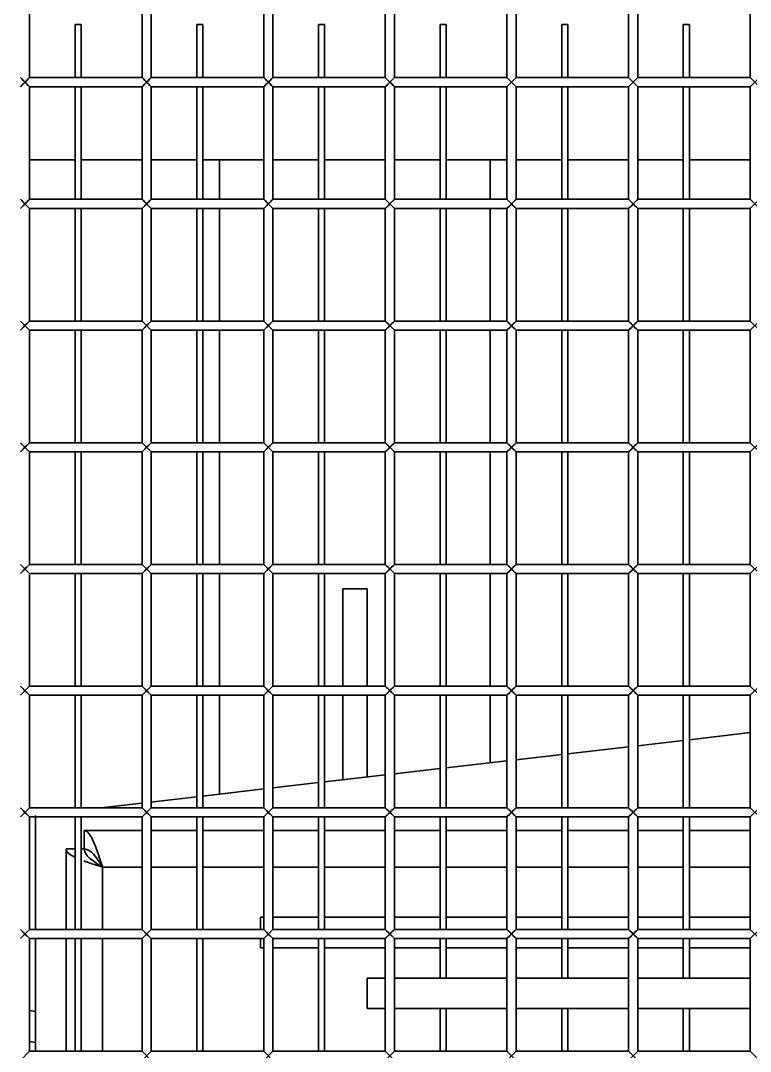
# Model space of a CAD drawing. Header units: millimetres. Extents: x 32496 to 166256, y 3504 to 23939.
# Drawn here: x 44768.7 to 45008.7, y 12790 to 13128.8 of the extents above; entities that cross this region are included whole.
import ezdxf

# ---------------------------------------------------------------- set-up
doc = ezdxf.new("R2010")
doc.units = ezdxf.units.MM
doc.layers.get('0').update_dxf_attribs({"lineweight": 35})

msp = doc.modelspace()

# ---------------------------------------------------------------- linework, layer by layer
at = {"linetype": 'Continuous'}
for p, q in [((44771.64, 13140.075), (44771.64, 13110.075)), ((44808.64, 13140.075), (44808.64, 13110.075)), ((44811.64, 13140.075), (44811.64, 13110.075)), ((44848.64, 13140.075), (44848.64, 13110.075)), ((44851.64, 13140.075), (44851.64, 13110.075)), ((44888.64, 13140.075), (44888.64, 13110.075)), ((44891.64, 13140.075), (44891.64, 13110.075)), ((44928.64, 13140.075), (44928.64, 13110.075)), ((44931.64, 13140.075), (44931.64, 13110.075)), ((44968.64, 13140.075), (44968.64, 13110.075)), ((44971.64, 13140.075), (44971.64, 13110.075)), ((45008.64, 13140.075), (45008.64, 13110.075)), ((44786.64, 13110.075), (44786.64, 13127.575)), ((44788.64, 13127.575), (44786.64, 13127.575)), ((44788.64, 13110.075), (44788.64, 13127.575)), ((44826.64, 13110.075), (44826.64, 13127.575)), ((44828.64, 13127.575), (44826.64, 13127.575)), ((44828.64, 13110.075), (44828.64, 13127.575)), ((44866.64, 13110.075), (44866.64, 13127.575)), ((44868.64, 13127.575), (44866.64, 13127.575)), ((44868.64, 13110.075), (44868.64, 13127.575)), ((44906.64, 13110.075), (44906.64, 13127.575)), ((44908.64, 13127.575), (44906.64, 13127.575)), ((44908.64, 13110.075), (44908.64, 13127.575)), ((44946.64, 13110.075), (44946.64, 13127.575)), ((44948.64, 13127.575), (44946.64, 13127.575)), ((44948.64, 13110.075), (44948.64, 13127.575)), ((44986.64, 13110.075), (44986.64, 13127.575)), ((44988.64, 13127.575), (44986.64, 13127.575)), ((44988.64, 13110.075), (44988.64, 13127.575)), ((44768.64, 13107.075), (44771.64, 13110.075)), ((44768.64, 13110.075), (44771.64, 13107.075)), ((44769.55, 13107.986), (44770.14, 13108.575)), ((44771.64, 13110.075), (44808.64, 13110.075)), ((44808.64, 13107.075), (44811.64, 13110.075)), ((44808.64, 13110.075), (44811.64, 13107.075)), ((44809.55, 13107.986), (44810.14, 13108.575)), ((44811.64, 13110.075), (44848.64, 13110.075)), ((44848.64, 13107.075), (44851.64, 13110.075)), ((44848.64, 13110.075), (44851.64, 13107.075)), ((44849.55, 13107.986), (44850.14, 13108.575)), ((44851.64, 13110.075), (44888.64, 13110.075)), ((44888.64, 13107.075), (44891.64, 13110.075)), ((44888.64, 13110.075), (44891.64, 13107.075)), ((44889.55, 13107.986), (44890.14, 13108.575)), ((44891.64, 13110.075), (44928.64, 13110.075)), ((44928.64, 13107.075), (44931.64, 13110.075)), ((44928.64, 13110.075), (44931.64, 13107.075)), ((44929.55, 13107.986), (44930.14, 13108.575)), ((44931.64, 13110.075), (44968.64, 13110.075)), ((44968.64, 13107.075), (44971.64, 13110.075)), ((44968.64, 13110.075), (44971.64, 13107.075)), ((44969.55, 13107.986), (44970.14, 13108.575)), ((44971.64, 13110.075), (45008.64, 13110.075)), ((45008.64, 13107.075), (45011.64, 13110.075)), ((45008.64, 13110.075), (45011.64, 13107.075)), ((44768.756, 13107.192), (44769.55, 13107.986)), ((44771.64, 13107.075), (44771.64, 13070.075)), ((44771.64, 13107.075), (44808.64, 13107.075)), ((44786.64, 13070.075), (44786.64, 13107.075)), ((44788.64, 13070.075), (44788.64, 13107.075)), ((44808.64, 13107.075), (44808.64, 13070.075)), ((44808.756, 13107.192), (44809.55, 13107.986)), ((44811.64, 13107.075), (44811.64, 13070.075)), ((44811.64, 13107.075), (44848.64, 13107.075)), ((44826.64, 13070.075), (44826.64, 13107.075)), ((44828.64, 13070.075), (44828.64, 13107.075)), ((44848.64, 13107.075), (44848.64, 13070.075)), ((44848.756, 13107.192), (44849.55, 13107.986)), ((44851.64, 13107.075), (44851.64, 13070.075)), ((44851.64, 13107.075), (44888.64, 13107.075)), ((44866.64, 13070.075), (44866.64, 13107.075)), ((44868.64, 13070.075), (44868.64, 13107.075)), ((44888.64, 13107.075), (44888.64, 13070.075)), ((44888.756, 13107.192), (44889.55, 13107.986)), ((44891.64, 13107.075), (44891.64, 13070.075)), ((44891.64, 13107.075), (44928.64, 13107.075)), ((44906.64, 13070.075), (44906.64, 13107.075)), ((44908.64, 13070.075), (44908.64, 13107.075)), ((44928.64, 13107.075), (44928.64, 13070.075)), ((44928.756, 13107.192), (44929.55, 13107.986)), ((44931.64, 13107.075), (44931.64, 13070.075)), ((44931.64, 13107.075), (44968.64, 13107.075)), ((44946.64, 13070.075), (44946.64, 13107.075)), ((44948.64, 13070.075), (44948.64, 13107.075)), ((44968.64, 13107.075), (44968.64, 13070.075)), ((44968.756, 13107.192), (44969.55, 13107.986)), ((44971.64, 13107.075), (44971.64, 13070.075)), ((44971.64, 13107.075), (45008.64, 13107.075)), ((44986.64, 13070.075), (44986.64, 13107.075)), ((44988.64, 13070.075), (44988.64, 13107.075)), ((45008.64, 13107.075), (45008.64, 13070.075)), ((44786.64, 13083.075), (44771.64, 13083.075)), ((44808.64, 13083.075), (44788.64, 13083.075)), ((44826.64, 13083.075), (44811.64, 13083.075)), ((44848.64, 13083.075), (44828.64, 13083.075)), ((44834.14, 13070.075), (44834.14, 13083.075)), ((44866.64, 13083.075), (44851.64, 13083.075)), ((44888.64, 13083.075), (44868.64, 13083.075)), ((44906.64, 13083.075), (44891.64, 13083.075)), ((44928.64, 13083.075), (44908.64, 13083.075)), ((44923.14, 13083.075), (44923.14, 13070.075)), ((44946.64, 13083.075), (44931.64, 13083.075)), ((44968.64, 13083.075), (44948.64, 13083.075)), ((44986.64, 13083.075), (44971.64, 13083.075)), ((45008.64, 13083.075), (44988.64, 13083.075)), ((44768.64, 13067.075), (44771.64, 13070.075)), ((44768.64, 13070.075), (44771.64, 13067.075)), ((44768.756, 13067.192), (44769.55, 13067.986)), ((44769.55, 13067.986), (44770.14, 13068.575)), ((44771.64, 13070.075), (44808.64, 13070.075)), ((44808.64, 13067.075), (44811.64, 13070.075)), ((44808.64, 13070.075), (44811.64, 13067.075)), ((44808.756, 13067.192), (44809.55, 13067.986)), ((44809.55, 13067.986), (44810.14, 13068.575)), ((44811.64, 13070.075), (44848.64, 13070.075)), ((44848.64, 13067.075), (44851.64, 13070.075)), ((44848.64, 13070.075), (44851.64, 13067.075)), ((44848.756, 13067.192), (44849.55, 13067.986)), ((44849.55, 13067.986), (44850.14, 13068.575)), ((44851.64, 13070.075), (44888.64, 13070.075)), ((44888.64, 13067.075), (44891.64, 13070.075)), ((44888.64, 13070.075), (44891.64, 13067.075)), ((44888.756, 13067.192), (44889.55, 13067.986)), ((44889.55, 13067.986), (44890.14, 13068.575)), ((44891.64, 13070.075), (44928.64, 13070.075)), ((44928.64, 13067.075), (44931.64, 13070.075)), ((44928.64, 13070.075), (44931.64, 13067.075)), ((44928.756, 13067.192), (44929.55, 13067.986)), ((44929.55, 13067.986), (44930.14, 13068.575)), ((44931.64, 13070.075), (44968.64, 13070.075)), ((44968.64, 13067.075), (44971.64, 13070.075)), ((44968.64, 13070.075), (44971.64, 13067.075)), ((44968.756, 13067.192), (44969.55, 13067.986)), ((44969.55, 13067.986), (44970.14, 13068.575)), ((44971.64, 13070.075), (45008.64, 13070.075)), ((45008.64, 13067.075), (45011.64, 13070.075)), ((45008.64, 13070.075), (45011.64, 13067.075)), ((44771.64, 13067.075), (44771.64, 13030.075)), ((44771.64, 13067.075), (44808.64, 13067.075)), ((44786.64, 13030.075), (44786.64, 13067.075)), ((44788.64, 13030.075), (44788.64, 13067.075)), ((44808.64, 13067.075), (44808.64, 13030.075)), ((44811.64, 13067.075), (44811.64, 13030.075)), ((44811.64, 13067.075), (44848.64, 13067.075)), ((44826.64, 13030.075), (44826.64, 13067.075)), ((44828.64, 13030.075), (44828.64, 13067.075)), ((44834.14, 13030.075), (44834.14, 13067.075)), ((44848.64, 13067.075), (44848.64, 13030.075)), ((44851.64, 13067.075), (44851.64, 13030.075)), ((44851.64, 13067.075), (44888.64, 13067.075)), ((44866.64, 13030.075), (44866.64, 13067.075)), ((44868.64, 13030.075), (44868.64, 13067.075)), ((44888.64, 13067.075), (44888.64, 13030.075)), ((44891.64, 13067.075), (44891.64, 13030.075)), ((44891.64, 13067.075), (44928.64, 13067.075)), ((44906.64, 13030.075), (44906.64, 13067.075)), ((44908.64, 13030.075), (44908.64, 13067.075)), ((44923.14, 13067.075), (44923.14, 13030.075)), ((44928.64, 13067.075), (44928.64, 13030.075)), ((44931.64, 13067.075), (44931.64, 13030.075)), ((44931.64, 13067.075), (44968.64, 13067.075)), ((44946.64, 13030.075), (44946.64, 13067.075)), ((44948.64, 13030.075), (44948.64, 13067.075)), ((44968.64, 13067.075), (44968.64, 13030.075)), ((44971.64, 13067.075), (44971.64, 13030.075)), ((44971.64, 13067.075), (45008.64, 13067.075)), ((44986.64, 13030.075), (44986.64, 13067.075)), ((44988.64, 13030.075), (44988.64, 13067.075)), ((45008.64, 13067.075), (45008.64, 13030.075)), ((44768.64, 13027.075), (44771.64, 13030.075)), ((44768.64, 13030.075), (44771.64, 13027.075)), ((44768.756, 13027.192), (44769.55, 13027.986)), ((44769.55, 13027.986), (44770.14, 13028.575)), ((44771.64, 13030.075), (44808.64, 13030.075)), ((44771.64, 13027.075), (44771.64, 12990.075)), ((44771.64, 13027.075), (44808.64, 13027.075)), ((44786.64, 12990.075), (44786.64, 13027.075)), ((44788.64, 12990.075), (44788.64, 13027.075)), ((44808.64, 13027.075), (44811.64, 13030.075)), ((44808.64, 13030.075), (44811.64, 13027.075)), ((44808.64, 13027.075), (44808.64, 12990.075)), ((44808.756, 13027.192), (44809.55, 13027.986)), ((44809.55, 13027.986), (44810.14, 13028.575)), ((44811.64, 13030.075), (44848.64, 13030.075)), ((44811.64, 13027.075), (44811.64, 12990.075)), ((44811.64, 13027.075), (44848.64, 13027.075)), ((44826.64, 12990.075), (44826.64, 13027.075)), ((44828.64, 12990.075), (44828.64, 13027.075)), ((44834.14, 12990.075), (44834.14, 13027.075)), ((44848.64, 13027.075), (44851.64, 13030.075)), ((44848.64, 13030.075), (44851.64, 13027.075)), ((44848.64, 13027.075), (44848.64, 12990.075)), ((44848.756, 13027.192), (44849.55, 13027.986)), ((44849.55, 13027.986), (44850.14, 13028.575)), ((44851.64, 13030.075), (44888.64, 13030.075)), ((44851.64, 13027.075), (44851.64, 12990.075)), ((44851.64, 13027.075), (44888.64, 13027.075)), ((44866.64, 12990.075), (44866.64, 13027.075)), ((44868.64, 12990.075), (44868.64, 13027.075)), ((44888.64, 13027.075), (44891.64, 13030.075)), ((44888.64, 13030.075), (44891.64, 13027.075)), ((44888.64, 13027.075), (44888.64, 12990.075)), ((44888.756, 13027.192), (44889.55, 13027.986)), ((44889.55, 13027.986), (44890.14, 13028.575)), ((44891.64, 13030.075), (44928.64, 13030.075)), ((44891.64, 13027.075), (44891.64, 12990.075)), ((44891.64, 13027.075), (44928.64, 13027.075)), ((44906.64, 12990.075), (44906.64, 13027.075)), ((44908.64, 12990.075), (44908.64, 13027.075)), ((44923.14, 13027.075), (44923.14, 12990.075)), ((44928.64, 13027.075), (44931.64, 13030.075)), ((44928.64, 13030.075), (44931.64, 13027.075)), ((44928.64, 13027.075), (44928.64, 12990.075)), ((44928.756, 13027.192), (44929.55, 13027.986)), ((44929.55, 13027.986), (44930.14, 13028.575)), ((44931.64, 13030.075), (44968.64, 13030.075)), ((44931.64, 13027.075), (44931.64, 12990.075)), ((44931.64, 13027.075), (44968.64, 13027.075)), ((44946.64, 12990.075), (44946.64, 13027.075)), ((44948.64, 12990.075), (44948.64, 13027.075)), ((44968.64, 13027.075), (44971.64, 13030.075)), ((44968.64, 13030.075), (44971.64, 13027.075)), ((44968.64, 13027.075), (44968.64, 12990.075)), ((44968.756, 13027.192), (44969.55, 13027.986)), ((44969.55, 13027.986), (44970.14, 13028.575)), ((44971.64, 13030.075), (45008.64, 13030.075)), ((44971.64, 13027.075), (44971.64, 12990.075)), ((44971.64, 13027.075), (45008.64, 13027.075)), ((44986.64, 12990.075), (44986.64, 13027.075)), ((44988.64, 12990.075), (44988.64, 13027.075)), ((45008.64, 13027.075), (45011.64, 13030.075)), ((45008.64, 13030.075), (45011.64, 13027.075)), ((45008.64, 13027.075), (45008.64, 12990.075)), ((44768.64, 12987.075), (44771.64, 12990.075)), ((44768.64, 12990.075), (44771.64, 12987.075)), ((44771.64, 12990.075), (44808.64, 12990.075)), ((44808.64, 12987.075), (44811.64, 12990.075)), ((44808.64, 12990.075), (44811.64, 12987.075)), ((44811.64, 12990.075), (44848.64, 12990.075)), ((44848.64, 12987.075), (44851.64, 12990.075)), ((44848.64, 12990.075), (44851.64, 12987.075)), ((44851.64, 12990.075), (44888.64, 12990.075)), ((44888.64, 12987.075), (44891.64, 12990.075)), ((44888.64, 12990.075), (44891.64, 12987.075)), ((44891.64, 12990.075), (44928.64, 12990.075)), ((44928.64, 12987.075), (44931.64, 12990.075)), ((44928.64, 12990.075), (44931.64, 12987.075)), ((44931.64, 12990.075), (44968.64, 12990.075)), ((44968.64, 12987.075), (44971.64, 12990.075)), ((44968.64, 12990.075), (44971.64, 12987.075)), ((44971.64, 12990.075), (45008.64, 12990.075)), ((45008.64, 12987.075), (45011.64, 12990.075)), ((45008.64, 12990.075), (45011.64, 12987.075)), ((44768.756, 12987.192), (44769.55, 12987.986)), ((44769.55, 12987.986), (44770.14, 12988.575)), ((44771.64, 12987.075), (44771.64, 12950.075)), ((44771.64, 12987.075), (44808.64, 12987.075)), ((44786.64, 12950.075), (44786.64, 12987.075)), ((44788.64, 12950.075), (44788.64, 12987.075)), ((44808.64, 12987.075), (44808.64, 12950.075)), ((44808.756, 12987.192), (44809.55, 12987.986)), ((44809.55, 12987.986), (44810.14, 12988.575)), ((44811.64, 12987.075), (44811.64, 12950.075)), ((44811.64, 12987.075), (44848.64, 12987.075)), ((44826.64, 12950.075), (44826.64, 12987.075)), ((44828.64, 12950.075), (44828.64, 12987.075)), ((44834.14, 12950.075), (44834.14, 12987.075)), ((44848.64, 12987.075), (44848.64, 12950.075)), ((44848.756, 12987.192), (44849.55, 12987.986)), ((44849.55, 12987.986), (44850.14, 12988.575)), ((44851.64, 12987.075), (44851.64, 12950.075)), ((44851.64, 12987.075), (44888.64, 12987.075)), ((44866.64, 12950.075), (44866.64, 12987.075)), ((44868.64, 12950.075), (44868.64, 12987.075)), ((44888.64, 12987.075), (44888.64, 12950.075)), ((44888.756, 12987.192), (44889.55, 12987.986)), ((44889.55, 12987.986), (44890.14, 12988.575)), ((44891.64, 12987.075), (44891.64, 12950.075)), ((44891.64, 12987.075), (44928.64, 12987.075)), ((44906.64, 12950.075), (44906.64, 12987.075)), ((44908.64, 12950.075), (44908.64, 12987.075)), ((44923.14, 12987.075), (44923.14, 12950.075)), ((44928.64, 12987.075), (44928.64, 12950.075)), ((44928.756, 12987.192), (44929.55, 12987.986)), ((44929.55, 12987.986), (44930.14, 12988.575)), ((44931.64, 12987.075), (44931.64, 12950.075)), ((44931.64, 12987.075), (44968.64, 12987.075)), ((44946.64, 12950.075), (44946.64, 12987.075)), ((44948.64, 12950.075), (44948.64, 12987.075)), ((44968.64, 12987.075), (44968.64, 12950.075)), ((44968.756, 12987.192), (44969.55, 12987.986)), ((44969.55, 12987.986), (44970.14, 12988.575)), ((44971.64, 12987.075), (44971.64, 12950.075)), ((44971.64, 12987.075), (45008.64, 12987.075)), ((44986.64, 12950.075), (44986.64, 12987.075)), ((44988.64, 12950.075), (44988.64, 12987.075)), ((45008.64, 12987.075), (45008.64, 12950.075)), ((44768.64, 12947.075), (44771.64, 12950.075)), ((44768.64, 12950.075), (44771.64, 12947.075)), ((44771.64, 12950.075), (44808.64, 12950.075)), ((44808.64, 12947.075), (44811.64, 12950.075)), ((44808.64, 12950.075), (44811.64, 12947.075)), ((44811.64, 12950.075), (44848.64, 12950.075)), ((44848.64, 12947.075), (44851.64, 12950.075)), ((44848.64, 12950.075), (44851.64, 12947.075)), ((44851.64, 12950.075), (44888.64, 12950.075)), ((44888.64, 12947.075), (44891.64, 12950.075)), ((44888.64, 12950.075), (44891.64, 12947.075)), ((44891.64, 12950.075), (44928.64, 12950.075)), ((44928.64, 12947.075), (44931.64, 12950.075)), ((44928.64, 12950.075), (44931.64, 12947.075)), ((44931.64, 12950.075), (44968.64, 12950.075)), ((44968.64, 12947.075), (44971.64, 12950.075)), ((44968.64, 12950.075), (44971.64, 12947.075)), ((44971.64, 12950.075), (45008.64, 12950.075)), ((45008.64, 12947.075), (45011.64, 12950.075)), ((45008.64, 12950.075), (45011.64, 12947.075)), ((44768.756, 12947.192), (44769.55, 12947.986)), ((44769.55, 12947.986), (44770.14, 12948.575)), ((44771.64, 12947.075), (44771.64, 12910.075)), ((44771.64, 12947.075), (44808.64, 12947.075)), ((44786.64, 12910.075), (44786.64, 12947.075)), ((44788.64, 12910.075), (44788.64, 12947.075)), ((44808.64, 12947.075), (44808.64, 12910.075)), ((44808.756, 12947.192), (44809.55, 12947.986)), ((44809.55, 12947.986), (44810.14, 12948.575)), ((44811.64, 12947.075), (44811.64, 12910.075)), ((44811.64, 12947.075), (44848.64, 12947.075)), ((44826.64, 12910.075), (44826.64, 12947.075)), ((44828.64, 12910.075), (44828.64, 12947.075)), ((44834.14, 12910.075), (44834.14, 12947.075)), ((44848.64, 12947.075), (44848.64, 12910.075)), ((44848.756, 12947.192), (44849.55, 12947.986)), ((44849.55, 12947.986), (44850.14, 12948.575)), ((44851.64, 12947.075), (44851.64, 12910.075)), ((44851.64, 12947.075), (44888.64, 12947.075)), ((44866.64, 12910.075), (44866.64, 12947.075)), ((44868.64, 12910.075), (44868.64, 12947.075)), ((44888.64, 12947.075), (44888.64, 12910.075)), ((44888.756, 12947.192), (44889.55, 12947.986)), ((44889.55, 12947.986), (44890.14, 12948.575)), ((44891.64, 12947.075), (44891.64, 12910.075)), ((44891.64, 12947.075), (44928.64, 12947.075)), ((44906.64, 12910.075), (44906.64, 12947.075)), ((44908.64, 12910.075), (44908.64, 12947.075)), ((44923.14, 12947.075), (44923.14, 12910.075)), ((44928.64, 12947.075), (44928.64, 12910.075)), ((44928.756, 12947.192), (44929.55, 12947.986)), ((44929.55, 12947.986), (44930.14, 12948.575)), ((44931.64, 12947.075), (44931.64, 12910.075)), ((44931.64, 12947.075), (44968.64, 12947.075)), ((44946.64, 12910.075), (44946.64, 12947.075)), ((44948.64, 12910.075), (44948.64, 12947.075)), ((44968.64, 12947.075), (44968.64, 12910.075)), ((44968.756, 12947.192), (44969.55, 12947.986)), ((44969.55, 12947.986), (44970.14, 12948.575)), ((44971.64, 12947.075), (44971.64, 12910.075)), ((44971.64, 12947.075), (45008.64, 12947.075)), ((44986.64, 12910.075), (44986.64, 12947.075)), ((44988.64, 12910.075), (44988.64, 12947.075)), ((45008.64, 12947.075), (45008.64, 12910.075)), ((44874.64, 12942.075), (44874.64, 12910.075)), ((44882.64, 12942.075), (44874.64, 12942.075)), ((44882.64, 12910.075), (44882.64, 12942.075)), ((44768.64, 12907.075), (44771.64, 12910.075)), ((44768.64, 12910.075), (44771.64, 12907.075)), ((44769.55, 12907.986), (44770.14, 12908.575)), ((44771.64, 12910.075), (44808.64, 12910.075)), ((44808.64, 12907.075), (44811.64, 12910.075)), ((44808.64, 12910.075), (44811.64, 12907.075)), ((44809.55, 12907.986), (44810.14, 12908.575)), ((44811.64, 12910.075), (44848.64, 12910.075)), ((44848.64, 12907.075), (44851.64, 12910.075)), ((44848.64, 12910.075), (44851.64, 12907.075)), ((44849.55, 12907.986), (44850.14, 12908.575)), ((44851.64, 12910.075), (44888.64, 12910.075)), ((44888.64, 12907.075), (44891.64, 12910.075)), ((44888.64, 12910.075), (44891.64, 12907.075)), ((44889.55, 12907.986), (44890.14, 12908.575)), ((44891.64, 12910.075), (44928.64, 12910.075)), ((44928.64, 12907.075), (44931.64, 12910.075)), ((44928.64, 12910.075), (44931.64, 12907.075)), ((44929.55, 12907.986), (44930.14, 12908.575)), ((44931.64, 12910.075), (44968.64, 12910.075)), ((44968.64, 12907.075), (44971.64, 12910.075)), ((44968.64, 12910.075), (44971.64, 12907.075)), ((44969.55, 12907.986), (44970.14, 12908.575)), ((44971.64, 12910.075), (45008.64, 12910.075)), ((45008.64, 12907.075), (45011.64, 12910.075)), ((45008.64, 12910.075), (45011.64, 12907.075)), ((44768.756, 12907.192), (44769.55, 12907.986)), ((44771.64, 12907.075), (44771.64, 12870.075)), ((44771.64, 12907.075), (44808.64, 12907.075)), ((44786.64, 12870.075), (44786.64, 12907.075)), ((44788.64, 12870.075), (44788.64, 12907.075)), ((44808.64, 12907.075), (44808.64, 12870.075)), ((44808.756, 12907.192), (44809.55, 12907.986)), ((44811.64, 12907.075), (44811.64, 12870.075)), ((44811.64, 12907.075), (44848.64, 12907.075)), ((44826.64, 12870.075), (44826.64, 12907.075)), ((44828.64, 12870.075), (44828.64, 12907.075)), ((44834.14, 12874.581), (44834.14, 12907.075)), ((44848.64, 12907.075), (44848.64, 12870.075)), ((44848.756, 12907.192), (44849.55, 12907.986)), ((44851.64, 12907.075), (44851.64, 12870.075)), ((44851.64, 12907.075), (44888.64, 12907.075)), ((44866.64, 12870.075), (44866.64, 12907.075)), ((44868.64, 12870.075), (44868.64, 12907.075)), ((44874.64, 12907.075), (44874.64, 12879.27)), ((44882.64, 12880.197), (44882.64, 12907.075)), ((44888.64, 12907.075), (44888.64, 12870.075)), ((44888.756, 12907.192), (44889.55, 12907.986)), ((44891.64, 12907.075), (44891.64, 12870.075)), ((44891.64, 12907.075), (44928.64, 12907.075)), ((44906.64, 12870.075), (44906.64, 12907.075)), ((44908.64, 12870.075), (44908.64, 12907.075)), ((44923.14, 12907.075), (44923.14, 12884.886)), ((44928.64, 12907.075), (44928.64, 12870.075)), ((44928.756, 12907.192), (44929.55, 12907.986)), ((44931.64, 12907.075), (44931.64, 12870.075)), ((44931.64, 12907.075), (44968.64, 12907.075)), ((44946.64, 12870.075), (44946.64, 12907.075)), ((44948.64, 12870.075), (44948.64, 12907.075)), ((44968.64, 12907.075), (44968.64, 12870.075)), ((44968.756, 12907.192), (44969.55, 12907.986)), ((44971.64, 12907.075), (44971.64, 12870.075)), ((44971.64, 12907.075), (45008.64, 12907.075)), ((44986.64, 12870.075), (44986.64, 12907.075)), ((44988.64, 12870.075), (44988.64, 12907.075)), ((45008.64, 12907.075), (45008.64, 12870.075)), ((44988.64, 12892.47), (45008.64, 12894.786)), ((44971.64, 12890.502), (44986.64, 12892.239)), ((44948.64, 12887.839), (44968.64, 12890.154)), ((44908.64, 12883.207), (44928.64, 12885.523)), ((44931.64, 12885.87), (44946.64, 12887.607)), ((44891.64, 12881.239), (44906.64, 12882.975)), ((44851.64, 12876.607), (44866.64, 12878.344)), ((44868.64, 12878.575), (44888.64, 12880.891)), ((44828.64, 12873.944), (44848.64, 12876.26)), ((44795.231, 12870.075), (44808.462, 12871.608)), ((44811.423, 12871.95), (44826.64, 12873.712)), ((44768.64, 12867.075), (44771.64, 12870.075)), ((44768.64, 12870.075), (44771.64, 12867.075)), ((44768.756, 12867.192), (44769.55, 12867.986)), ((44769.55, 12867.986), (44770.14, 12868.575)), ((44771.64, 12870.075), (44808.64, 12870.075)), ((44773.64, 12867.575), (44773.64, 12830.075)), ((44808.64, 12867.075), (44811.64, 12870.075)), ((44808.64, 12870.075), (44811.64, 12867.075)), ((44808.756, 12867.192), (44809.55, 12867.986)), ((44809.55, 12867.986), (44810.14, 12868.575)), ((44811.64, 12870.075), (44848.64, 12870.075)), ((44848.64, 12867.075), (44851.64, 12870.075)), ((44848.64, 12870.075), (44851.64, 12867.075)), ((44848.756, 12867.192), (44849.55, 12867.986)), ((44849.55, 12867.986), (44850.14, 12868.575)), ((44851.64, 12870.075), (44888.64, 12870.075)), ((44888.64, 12867.075), (44891.64, 12870.075)), ((44888.64, 12870.075), (44891.64, 12867.075)), ((44888.756, 12867.192), (44889.55, 12867.986)), ((44889.55, 12867.986), (44890.14, 12868.575)), ((44891.64, 12870.075), (44928.64, 12870.075)), ((44928.64, 12867.075), (44931.64, 12870.075)), ((44928.64, 12870.075), (44931.64, 12867.075)), ((44928.756, 12867.192), (44929.55, 12867.986)), ((44929.55, 12867.986), (44930.14, 12868.575)), ((44931.64, 12870.075), (44968.64, 12870.075)), ((44968.64, 12867.075), (44971.64, 12870.075)), ((44968.64, 12870.075), (44971.64, 12867.075)), ((44968.756, 12867.192), (44969.55, 12867.986)), ((44969.55, 12867.986), (44970.14, 12868.575)), ((44971.64, 12870.075), (45008.64, 12870.075)), ((45008.64, 12867.075), (45011.64, 12870.075)), ((45008.64, 12870.075), (45011.64, 12867.075)), ((44771.64, 12867.075), (44771.64, 12830.075)), ((44771.64, 12867.075), (44808.64, 12867.075)), ((44786.64, 12830.075), (44786.64, 12867.075)), ((44788.64, 12830.075), (44788.64, 12867.075)), ((44808.64, 12867.075), (44808.64, 12830.075)), ((44811.64, 12867.075), (44811.64, 12830.075)), ((44811.64, 12867.075), (44848.64, 12867.075)), ((44826.64, 12830.075), (44826.64, 12867.075)), ((44828.64, 12830.075), (44828.64, 12867.075)), ((44848.64, 12867.075), (44848.64, 12830.075)), ((44851.64, 12867.075), (44851.64, 12830.075)), ((44851.64, 12867.075), (44888.64, 12867.075)), ((44866.64, 12830.075), (44866.64, 12867.075)), ((44868.64, 12830.075), (44868.64, 12867.075)), ((44888.64, 12867.075), (44888.64, 12830.075)), ((44891.64, 12867.075), (44891.64, 12830.075)), ((44891.64, 12867.075), (44928.64, 12867.075)), ((44906.64, 12830.075), (44906.64, 12867.075)), ((44908.64, 12830.075), (44908.64, 12867.075)), ((44928.64, 12867.075), (44928.64, 12830.075)), ((44931.64, 12867.075), (44931.64, 12830.075)), ((44931.64, 12867.075), (44968.64, 12867.075)), ((44946.64, 12830.075), (44946.64, 12867.075)), ((44948.64, 12830.075), (44948.64, 12867.075)), ((44968.64, 12867.075), (44968.64, 12830.075)), ((44971.64, 12867.075), (44971.64, 12830.075)), ((44971.64, 12867.075), (45008.64, 12867.075)), ((44986.64, 12830.075), (44986.64, 12867.075)), ((44988.64, 12830.075), (44988.64, 12867.075)), ((45008.64, 12867.075), (45008.64, 12830.075)), ((44789.64, 12856.575), (44789.64, 12862.575)), ((44789.64, 12862.575), (44808.64, 12862.575)), ((44811.64, 12862.575), (44826.64, 12862.575)), ((44828.64, 12862.575), (44848.64, 12862.575)), ((44851.64, 12862.575), (44866.64, 12862.575)), ((44868.64, 12862.575), (44888.64, 12862.575)), ((44891.64, 12862.575), (44906.64, 12862.575)), ((44908.64, 12862.575), (44928.64, 12862.575)), ((44931.64, 12862.575), (44946.64, 12862.575)), ((44948.64, 12862.575), (44968.64, 12862.575)), ((44971.64, 12862.575), (44986.64, 12862.575)), ((44988.64, 12862.575), (45008.64, 12862.575)), ((44783.64, 12830.075), (44783.64, 12856.575)), ((44783.64, 12856.575), (44786.64, 12856.575)), ((44788.64, 12856.575), (44789.64, 12856.575)), ((44795.64, 12850.575), (44795.64, 12830.075)), ((44808.64, 12850.575), (44795.64, 12850.575)), ((44826.64, 12850.575), (44811.64, 12850.575)), ((44848.64, 12850.575), (44828.64, 12850.575)), ((44866.64, 12850.575), (44851.64, 12850.575)), ((44888.64, 12850.575), (44868.64, 12850.575)), ((44906.64, 12850.575), (44891.64, 12850.575)), ((44928.64, 12850.575), (44908.64, 12850.575)), ((44946.64, 12850.575), (44931.64, 12850.575)), ((44968.64, 12850.575), (44948.64, 12850.575)), ((44986.64, 12850.575), (44971.64, 12850.575)), ((45008.64, 12850.575), (44988.64, 12850.575)), ((44847.64, 12834.094), (44847.64, 12830.048)), ((44848.64, 12834.094), (44847.64, 12834.094)), ((44866.64, 12834.094), (44851.64, 12834.094)), ((44888.64, 12834.094), (44868.64, 12834.094)), ((44906.64, 12834.094), (44891.64, 12834.094)), ((44928.64, 12834.094), (44908.64, 12834.094)), ((44946.64, 12834.094), (44931.64, 12834.094)), ((44968.64, 12834.094), (44948.64, 12834.094)), ((44986.64, 12834.094), (44971.64, 12834.094)), ((45008.64, 12834.094), (44988.64, 12834.094)), ((44768.64, 12827.075), (44771.64, 12830.075)), ((44768.64, 12830.075), (44771.64, 12827.075)), ((44768.756, 12827.192), (44769.55, 12827.986)), ((44769.55, 12827.986), (44770.14, 12828.575)), ((44771.64, 12830.075), (44808.64, 12830.075)), ((44771.64, 12827.075), (44771.64, 12790.075)), ((44771.64, 12827.075), (44808.64, 12827.075)), ((44773.64, 12827.075), (44773.64, 12790.075)), ((44783.64, 12790.075), (44783.64, 12827.075)), ((44786.64, 12790.075), (44786.64, 12827.075)), ((44788.64, 12790.075), (44788.64, 12827.075)), ((44795.64, 12827.075), (44795.64, 12790.075)), ((44808.64, 12827.075), (44811.64, 12830.075)), ((44808.64, 12830.075), (44811.64, 12827.075)), ((44808.64, 12827.075), (44808.64, 12790.075)), ((44808.756, 12827.192), (44809.55, 12827.986)), ((44809.55, 12827.986), (44810.14, 12828.575)), ((44811.64, 12830.075), (44848.64, 12830.075)), ((44811.64, 12827.075), (44811.64, 12790.075)), ((44811.64, 12827.075), (44848.64, 12827.075)), ((44826.64, 12790.075), (44826.64, 12827.075)), ((44828.64, 12790.075), (44828.64, 12827.075)), ((44847.64, 12827.075), (44847.64, 12824.094)), ((44848.64, 12827.075), (44851.64, 12830.075)), ((44848.64, 12830.075), (44851.64, 12827.075)), ((44848.64, 12827.075), (44848.64, 12790.075)), ((44848.756, 12827.192), (44849.55, 12827.986)), ((44849.55, 12827.986), (44850.14, 12828.575)), ((44851.64, 12830.075), (44888.64, 12830.075)), ((44851.64, 12827.075), (44851.64, 12790.075)), ((44851.64, 12827.075), (44888.64, 12827.075)), ((44866.64, 12790.075), (44866.64, 12827.075)), ((44868.64, 12790.075), (44868.64, 12827.075)), ((44888.64, 12827.075), (44891.64, 12830.075)), ((44888.64, 12830.075), (44891.64, 12827.075)), ((44888.64, 12827.075), (44888.64, 12790.075)), ((44888.756, 12827.192), (44889.55, 12827.986)), ((44889.55, 12827.986), (44890.14, 12828.575)), ((44891.64, 12830.075), (44928.64, 12830.075)), ((44891.64, 12827.075), (44891.64, 12790.075)), ((44891.64, 12827.075), (44928.64, 12827.075)), ((44906.64, 12814.059), (44906.64, 12827.075)), ((44908.64, 12814.059), (44908.64, 12827.075)), ((44928.64, 12827.075), (44931.64, 12830.075)), ((44928.64, 12830.075), (44931.64, 12827.075)), ((44928.64, 12827.075), (44928.64, 12790.075)), ((44928.756, 12827.192), (44929.55, 12827.986)), ((44929.55, 12827.986), (44930.14, 12828.575)), ((44931.64, 12830.075), (44968.64, 12830.075)), ((44931.64, 12827.075), (44931.64, 12790.075)), ((44931.64, 12827.075), (44968.64, 12827.075)), ((44946.64, 12814.059), (44946.64, 12827.075)), ((44948.64, 12814.059), (44948.64, 12827.075)), ((44968.64, 12827.075), (44971.64, 12830.075)), ((44968.64, 12830.075), (44971.64, 12827.075)), ((44968.64, 12827.075), (44968.64, 12790.075)), ((44968.756, 12827.192), (44969.55, 12827.986)), ((44969.55, 12827.986), (44970.14, 12828.575)), ((44971.64, 12830.075), (45008.64, 12830.075)), ((44971.64, 12827.075), (44971.64, 12790.075)), ((44971.64, 12827.075), (45008.64, 12827.075)), ((44986.64, 12814.059), (44986.64, 12827.075)), ((44988.64, 12814.059), (44988.64, 12827.075)), ((45008.64, 12827.075), (45011.64, 12830.075)), ((45008.64, 12830.075), (45011.64, 12827.075)), ((45008.64, 12827.075), (45008.64, 12790.075)), ((44848.64, 12824.094), (44847.64, 12824.094)), ((44866.64, 12824.094), (44851.64, 12824.094)), ((44888.64, 12824.094), (44868.64, 12824.094)), ((44906.64, 12824.094), (44891.64, 12824.094)), ((44928.64, 12824.094), (44908.64, 12824.094)), ((44946.64, 12824.094), (44931.64, 12824.094)), ((44968.64, 12824.094), (44948.64, 12824.094)), ((44986.64, 12824.094), (44971.64, 12824.094)), ((45008.64, 12824.094), (44988.64, 12824.094)), ((44882.64, 12814.059), (44882.64, 12804.059)), ((44888.64, 12814.059), (44882.64, 12814.059)), ((44928.64, 12814.059), (44891.64, 12814.059)), ((44968.64, 12814.059), (44931.64, 12814.059)), ((45008.64, 12814.059), (44971.64, 12814.059)), ((44773.64, 12803.079), (44771.64, 12803.468)), ((44888.64, 12804.059), (44882.64, 12804.059)), ((44928.64, 12804.059), (44891.64, 12804.059)), ((44906.64, 12790.075), (44906.64, 12804.059)), ((44908.64, 12790.075), (44908.64, 12804.059)), ((44968.64, 12804.059), (44931.64, 12804.059)), ((44946.64, 12790.075), (44946.64, 12804.059)), ((44948.64, 12790.075), (44948.64, 12804.059)), ((45008.64, 12804.059), (44971.64, 12804.059)), ((44986.64, 12790.075), (44986.64, 12804.059)), ((44988.64, 12790.075), (44988.64, 12804.059)), ((44773.64, 12792.892), (44771.64, 12793.281)), ((44768.64, 12787.075), (44771.64, 12790.075)), ((44771.64, 12790.075), (44808.64, 12790.075)), ((44808.64, 12787.075), (44811.64, 12790.075)), ((44808.64, 12790.075), (44811.64, 12787.075)), ((44811.64, 12790.075), (44848.64, 12790.075)), ((44848.64, 12787.075), (44851.64, 12790.075)), ((44848.64, 12790.075), (44851.64, 12787.075)), ((44851.64, 12790.075), (44888.64, 12790.075)), ((44888.64, 12787.075), (44891.64, 12790.075)), ((44888.64, 12790.075), (44891.64, 12787.075)), ((44891.64, 12790.075), (44928.64, 12790.075)), ((44928.64, 12787.075), (44931.64, 12790.075)), ((44928.64, 12790.075), (44931.64, 12787.075)), ((44931.64, 12790.075), (44968.64, 12790.075)), ((44968.64, 12787.075), (44971.64, 12790.075)), ((44968.64, 12790.075), (44971.64, 12787.075)), ((44971.64, 12790.075), (45008.64, 12790.075)), ((45008.64, 12790.075), (45011.64, 12787.075))]:
    msp.add_line(p, q, dxfattribs=at)
for points in [[(44770.14, 13108.575), (44769.553, 13109.162), (44769.077, 13109.638)], [(44771.524, 13109.96), (44771.209, 13109.645), (44770.72, 13109.155), (44770.14, 13108.575)], [(44770.14, 13108.575), (44770.731, 13107.985), (44771.2, 13107.515), (44771.64, 13107.075)], [(44810.14, 13108.575), (44809.553, 13109.162), (44809.077, 13109.638)], [(44811.524, 13109.96), (44811.209, 13109.645), (44810.72, 13109.155), (44810.14, 13108.575)], [(44810.14, 13108.575), (44810.731, 13107.985), (44811.2, 13107.515), (44811.64, 13107.075)], [(44850.14, 13108.575), (44849.553, 13109.162), (44849.077, 13109.638)], [(44851.524, 13109.96), (44851.209, 13109.645), (44850.72, 13109.155), (44850.14, 13108.575)], [(44850.14, 13108.575), (44850.731, 13107.985), (44851.2, 13107.515), (44851.64, 13107.075)], [(44890.14, 13108.575), (44889.553, 13109.162), (44889.077, 13109.638)], [(44891.524, 13109.96), (44891.209, 13109.645), (44890.72, 13109.155), (44890.14, 13108.575)], [(44890.14, 13108.575), (44890.731, 13107.985), (44891.2, 13107.515), (44891.64, 13107.075)], [(44930.14, 13108.575), (44929.553, 13109.162), (44929.077, 13109.638)], [(44931.524, 13109.96), (44931.209, 13109.645), (44930.72, 13109.155), (44930.14, 13108.575)], [(44930.14, 13108.575), (44930.731, 13107.985), (44931.2, 13107.515), (44931.64, 13107.075)], [(44970.14, 13108.575), (44969.553, 13109.162), (44969.077, 13109.638)], [(44971.524, 13109.96), (44971.209, 13109.645), (44970.72, 13109.155), (44970.14, 13108.575)], [(44970.14, 13108.575), (44970.731, 13107.985), (44971.2, 13107.515), (44971.64, 13107.075)], [(44770.14, 13068.575), (44769.553, 13069.162), (44769.077, 13069.638)], [(44771.524, 13069.96), (44771.209, 13069.645), (44770.72, 13069.155), (44770.14, 13068.575)], [(44770.14, 13068.575), (44770.731, 13067.985), (44771.2, 13067.515), (44771.64, 13067.075)], [(44810.14, 13068.575), (44809.553, 13069.162), (44809.077, 13069.638)], [(44811.524, 13069.96), (44811.209, 13069.645), (44810.72, 13069.155), (44810.14, 13068.575)], [(44810.14, 13068.575), (44810.731, 13067.985), (44811.2, 13067.515), (44811.64, 13067.075)], [(44850.14, 13068.575), (44849.553, 13069.162), (44849.077, 13069.638)], [(44851.524, 13069.96), (44851.209, 13069.645), (44850.72, 13069.155), (44850.14, 13068.575)], [(44850.14, 13068.575), (44850.731, 13067.985), (44851.2, 13067.515), (44851.64, 13067.075)], [(44890.14, 13068.575), (44889.553, 13069.162), (44889.077, 13069.638)], [(44891.524, 13069.96), (44891.209, 13069.645), (44890.72, 13069.155), (44890.14, 13068.575)], [(44890.14, 13068.575), (44890.731, 13067.985), (44891.2, 13067.515), (44891.64, 13067.075)], [(44930.14, 13068.575), (44929.553, 13069.162), (44929.077, 13069.638)], [(44931.524, 13069.96), (44931.209, 13069.645), (44930.72, 13069.155), (44930.14, 13068.575)], [(44930.14, 13068.575), (44930.731, 13067.985), (44931.2, 13067.515), (44931.64, 13067.075)], [(44970.14, 13068.575), (44969.553, 13069.162), (44969.077, 13069.638)], [(44971.524, 13069.96), (44971.209, 13069.645), (44970.72, 13069.155), (44970.14, 13068.575)], [(44970.14, 13068.575), (44970.731, 13067.985), (44971.2, 13067.515), (44971.64, 13067.075)], [(44770.14, 13028.575), (44769.553, 13029.162), (44769.077, 13029.638)], [(44771.524, 13029.96), (44771.209, 13029.645), (44770.72, 13029.155), (44770.14, 13028.575)], [(44770.14, 13028.575), (44770.731, 13027.985), (44771.2, 13027.515), (44771.64, 13027.075)], [(44810.14, 13028.575), (44809.553, 13029.162), (44809.077, 13029.638)], [(44811.524, 13029.96), (44811.209, 13029.645), (44810.72, 13029.155), (44810.14, 13028.575)], [(44810.14, 13028.575), (44810.731, 13027.985), (44811.2, 13027.515), (44811.64, 13027.075)], [(44850.14, 13028.575), (44849.553, 13029.162), (44849.077, 13029.638)], [(44851.524, 13029.96), (44851.209, 13029.645), (44850.72, 13029.155), (44850.14, 13028.575)], [(44850.14, 13028.575), (44850.731, 13027.985), (44851.2, 13027.515), (44851.64, 13027.075)], [(44890.14, 13028.575), (44889.553, 13029.162), (44889.077, 13029.638)], [(44891.524, 13029.96), (44891.209, 13029.645), (44890.72, 13029.155), (44890.14, 13028.575)], [(44890.14, 13028.575), (44890.731, 13027.985), (44891.2, 13027.515), (44891.64, 13027.075)], [(44930.14, 13028.575), (44929.553, 13029.162), (44929.077, 13029.638)], [(44931.524, 13029.96), (44931.209, 13029.645), (44930.72, 13029.155), (44930.14, 13028.575)], [(44930.14, 13028.575), (44930.731, 13027.985), (44931.2, 13027.515), (44931.64, 13027.075)], [(44970.14, 13028.575), (44969.553, 13029.162), (44969.077, 13029.638)], [(44971.524, 13029.96), (44971.209, 13029.645), (44970.72, 13029.155), (44970.14, 13028.575)], [(44970.14, 13028.575), (44970.731, 13027.985), (44971.2, 13027.515), (44971.64, 13027.075)], [(44770.14, 12988.575), (44769.553, 12989.162), (44769.077, 12989.638)], [(44771.524, 12989.96), (44771.209, 12989.645), (44770.72, 12989.155), (44770.14, 12988.575)], [(44810.14, 12988.575), (44809.553, 12989.162), (44809.077, 12989.638)], [(44811.524, 12989.96), (44811.209, 12989.645), (44810.72, 12989.155), (44810.14, 12988.575)], [(44850.14, 12988.575), (44849.553, 12989.162), (44849.077, 12989.638)], [(44851.524, 12989.96), (44851.209, 12989.645), (44850.72, 12989.155), (44850.14, 12988.575)], [(44890.14, 12988.575), (44889.553, 12989.162), (44889.077, 12989.638)], [(44891.524, 12989.96), (44891.209, 12989.645), (44890.72, 12989.155), (44890.14, 12988.575)], [(44930.14, 12988.575), (44929.553, 12989.162), (44929.077, 12989.638)], [(44931.524, 12989.96), (44931.209, 12989.645), (44930.72, 12989.155), (44930.14, 12988.575)], [(44970.14, 12988.575), (44969.553, 12989.162), (44969.077, 12989.638)], [(44971.524, 12989.96), (44971.209, 12989.645), (44970.72, 12989.155), (44970.14, 12988.575)], [(44770.14, 12988.575), (44770.731, 12987.985), (44771.2, 12987.515), (44771.64, 12987.075)], [(44810.14, 12988.575), (44810.731, 12987.985), (44811.2, 12987.515), (44811.64, 12987.075)], [(44850.14, 12988.575), (44850.731, 12987.985), (44851.2, 12987.515), (44851.64, 12987.075)], [(44890.14, 12988.575), (44890.731, 12987.985), (44891.2, 12987.515), (44891.64, 12987.075)], [(44930.14, 12988.575), (44930.731, 12987.985), (44931.2, 12987.515), (44931.64, 12987.075)], [(44970.14, 12988.575), (44970.731, 12987.985), (44971.2, 12987.515), (44971.64, 12987.075)], [(44770.14, 12948.575), (44769.553, 12949.162), (44769.077, 12949.638)], [(44771.524, 12949.96), (44771.209, 12949.645), (44770.72, 12949.155), (44770.14, 12948.575)], [(44810.14, 12948.575), (44809.553, 12949.162), (44809.077, 12949.638)], [(44811.524, 12949.96), (44811.209, 12949.645), (44810.72, 12949.155), (44810.14, 12948.575)], [(44850.14, 12948.575), (44849.553, 12949.162), (44849.077, 12949.638)], [(44851.524, 12949.96), (44851.209, 12949.645), (44850.72, 12949.155), (44850.14, 12948.575)], [(44890.14, 12948.575), (44889.553, 12949.162), (44889.077, 12949.638)], [(44891.524, 12949.96), (44891.209, 12949.645), (44890.72, 12949.155), (44890.14, 12948.575)], [(44930.14, 12948.575), (44929.553, 12949.162), (44929.077, 12949.638)], [(44931.524, 12949.96), (44931.209, 12949.645), (44930.72, 12949.155), (44930.14, 12948.575)], [(44970.14, 12948.575), (44969.553, 12949.162), (44969.077, 12949.638)], [(44971.524, 12949.96), (44971.209, 12949.645), (44970.72, 12949.155), (44970.14, 12948.575)], [(44770.14, 12948.575), (44770.731, 12947.985), (44771.2, 12947.515), (44771.64, 12947.075)], [(44810.14, 12948.575), (44810.731, 12947.985), (44811.2, 12947.515), (44811.64, 12947.075)], [(44850.14, 12948.575), (44850.731, 12947.985), (44851.2, 12947.515), (44851.64, 12947.075)], [(44890.14, 12948.575), (44890.731, 12947.985), (44891.2, 12947.515), (44891.64, 12947.075)], [(44930.14, 12948.575), (44930.731, 12947.985), (44931.2, 12947.515), (44931.64, 12947.075)], [(44970.14, 12948.575), (44970.731, 12947.985), (44971.2, 12947.515), (44971.64, 12947.075)], [(44770.14, 12908.575), (44769.553, 12909.162), (44769.077, 12909.638)], [(44771.524, 12909.96), (44771.209, 12909.645), (44770.72, 12909.155), (44770.14, 12908.575)], [(44770.14, 12908.575), (44770.731, 12907.985), (44771.2, 12907.515), (44771.64, 12907.075)], [(44810.14, 12908.575), (44809.553, 12909.162), (44809.077, 12909.638)], [(44811.524, 12909.96), (44811.209, 12909.645), (44810.72, 12909.155), (44810.14, 12908.575)], [(44810.14, 12908.575), (44810.731, 12907.985), (44811.2, 12907.515), (44811.64, 12907.075)], [(44850.14, 12908.575), (44849.553, 12909.162), (44849.077, 12909.638)], [(44851.524, 12909.96), (44851.209, 12909.645), (44850.72, 12909.155), (44850.14, 12908.575)], [(44850.14, 12908.575), (44850.731, 12907.985), (44851.2, 12907.515), (44851.64, 12907.075)], [(44890.14, 12908.575), (44889.553, 12909.162), (44889.077, 12909.638)], [(44891.524, 12909.96), (44891.209, 12909.645), (44890.72, 12909.155), (44890.14, 12908.575)], [(44890.14, 12908.575), (44890.731, 12907.985), (44891.2, 12907.515), (44891.64, 12907.075)], [(44930.14, 12908.575), (44929.553, 12909.162), (44929.077, 12909.638)], [(44931.524, 12909.96), (44931.209, 12909.645), (44930.72, 12909.155), (44930.14, 12908.575)], [(44930.14, 12908.575), (44930.731, 12907.985), (44931.2, 12907.515), (44931.64, 12907.075)], [(44970.14, 12908.575), (44969.553, 12909.162), (44969.077, 12909.638)], [(44971.524, 12909.96), (44971.209, 12909.645), (44970.72, 12909.155), (44970.14, 12908.575)], [(44970.14, 12908.575), (44970.731, 12907.985), (44971.2, 12907.515), (44971.64, 12907.075)], [(44770.14, 12868.575), (44769.553, 12869.162), (44769.077, 12869.638)], [(44771.524, 12869.96), (44771.209, 12869.645), (44770.72, 12869.155), (44770.14, 12868.575)], [(44770.14, 12868.575), (44770.731, 12867.985), (44771.2, 12867.515), (44771.64, 12867.075)], [(44810.14, 12868.575), (44809.553, 12869.162), (44809.077, 12869.638)], [(44811.524, 12869.96), (44811.209, 12869.645), (44810.72, 12869.155), (44810.14, 12868.575)], [(44810.14, 12868.575), (44810.731, 12867.985), (44811.2, 12867.515), (44811.64, 12867.075)], [(44850.14, 12868.575), (44849.553, 12869.162), (44849.077, 12869.638)], [(44851.524, 12869.96), (44851.209, 12869.645), (44850.72, 12869.155), (44850.14, 12868.575)], [(44850.14, 12868.575), (44850.731, 12867.985), (44851.2, 12867.515), (44851.64, 12867.075)], [(44890.14, 12868.575), (44889.553, 12869.162), (44889.077, 12869.638)], [(44891.524, 12869.96), (44891.209, 12869.645), (44890.72, 12869.155), (44890.14, 12868.575)], [(44890.14, 12868.575), (44890.731, 12867.985), (44891.2, 12867.515), (44891.64, 12867.075)], [(44930.14, 12868.575), (44929.553, 12869.162), (44929.077, 12869.638)], [(44931.524, 12869.96), (44931.209, 12869.645), (44930.72, 12869.155), (44930.14, 12868.575)], [(44930.14, 12868.575), (44930.731, 12867.985), (44931.2, 12867.515), (44931.64, 12867.075)], [(44970.14, 12868.575), (44969.553, 12869.162), (44969.077, 12869.638)], [(44971.524, 12869.96), (44971.209, 12869.645), (44970.72, 12869.155), (44970.14, 12868.575)], [(44970.14, 12868.575), (44970.731, 12867.985), (44971.2, 12867.515), (44971.64, 12867.075)], [(44770.14, 12828.575), (44769.553, 12829.162), (44769.077, 12829.638)], [(44771.524, 12829.96), (44771.209, 12829.645), (44770.72, 12829.155), (44770.14, 12828.575)], [(44770.14, 12828.575), (44770.731, 12827.985), (44771.2, 12827.515), (44771.64, 12827.075)], [(44810.14, 12828.575), (44809.553, 12829.162), (44809.077, 12829.638)], [(44811.524, 12829.96), (44811.209, 12829.645), (44810.72, 12829.155), (44810.14, 12828.575)], [(44810.14, 12828.575), (44810.731, 12827.985), (44811.2, 12827.515), (44811.64, 12827.075)], [(44850.14, 12828.575), (44849.553, 12829.162), (44849.077, 12829.638)], [(44851.524, 12829.96), (44851.209, 12829.645), (44850.72, 12829.155), (44850.14, 12828.575)], [(44850.14, 12828.575), (44850.731, 12827.985), (44851.2, 12827.515), (44851.64, 12827.075)], [(44890.14, 12828.575), (44889.553, 12829.162), (44889.077, 12829.638)], [(44891.524, 12829.96), (44891.209, 12829.645), (44890.72, 12829.155), (44890.14, 12828.575)], [(44890.14, 12828.575), (44890.731, 12827.985), (44891.2, 12827.515), (44891.64, 12827.075)], [(44930.14, 12828.575), (44929.553, 12829.162), (44929.077, 12829.638)], [(44931.524, 12829.96), (44931.209, 12829.645), (44930.72, 12829.155), (44930.14, 12828.575)], [(44930.14, 12828.575), (44930.731, 12827.985), (44931.2, 12827.515), (44931.64, 12827.075)], [(44970.14, 12828.575), (44969.553, 12829.162), (44969.077, 12829.638)], [(44971.524, 12829.96), (44971.209, 12829.645), (44970.72, 12829.155), (44970.14, 12828.575)], [(44970.14, 12828.575), (44970.731, 12827.985), (44971.2, 12827.515), (44971.64, 12827.075)]]:
    msp.add_lwpolyline(points, dxfattribs=at)
msp.add_arc((44814.468, 12920.238), 72.074, 249.7576, 251.03749, dxfattribs=at)
for points, knots in [([(44791.14, 12861.662), (44791.023, 12861.802), (44790.629, 12862.236), (44790.052, 12862.575), (44789.64, 12862.575)], [0, 0, 0, 0, 0.306057, 1, 1, 1, 1]), ([(44793.6, 12856.684), (44793.23, 12857.685), (44792.542, 12859.404), (44791.644, 12861.055), (44791.14, 12861.662)], [0, 0, 0, 0, 0.5747884, 1, 1, 1, 1]), ([(44783.64, 12856.575), (44783.64, 12856.06), (44784.575, 12854.834), (44785.769, 12854.24), (44786.528, 12853.869)], [0, 0, 0, 0, 0.3786873, 1, 1, 1, 1]), ([(44789.64, 12856.575), (44790.799, 12856.575), (44793.323, 12854.435), (44794.71, 12852.037), (44795.64, 12850.575)], [0, 0, 0, 0, 0.4008881, 1, 1, 1, 1]), ([(44795.64, 12850.575), (44794.179, 12851.506), (44791.78, 12852.892), (44789.64, 12855.417), (44789.64, 12856.575)], [0, 0, 0, 0, 0.5991119, 1, 1, 1, 1]), ([(44795.64, 12850.575), (44795.47, 12851.108), (44794.819, 12853.154), (44794.15, 12855.195), (44793.6, 12856.684)], [0, 0, 0, 0, 0.2603757, 1, 1, 1, 1]), ([(44791.048, 12852.075), (44791.416, 12851.948), (44792.942, 12851.433), (44794.477, 12850.946), (44795.64, 12850.575)], [0, 0, 0, 0, 0.2422653, 1, 1, 1, 1])]:
    msp.add_open_spline(points, degree=3, knots=knots, dxfattribs=at)

doc.saveas('drawing.dxf')
